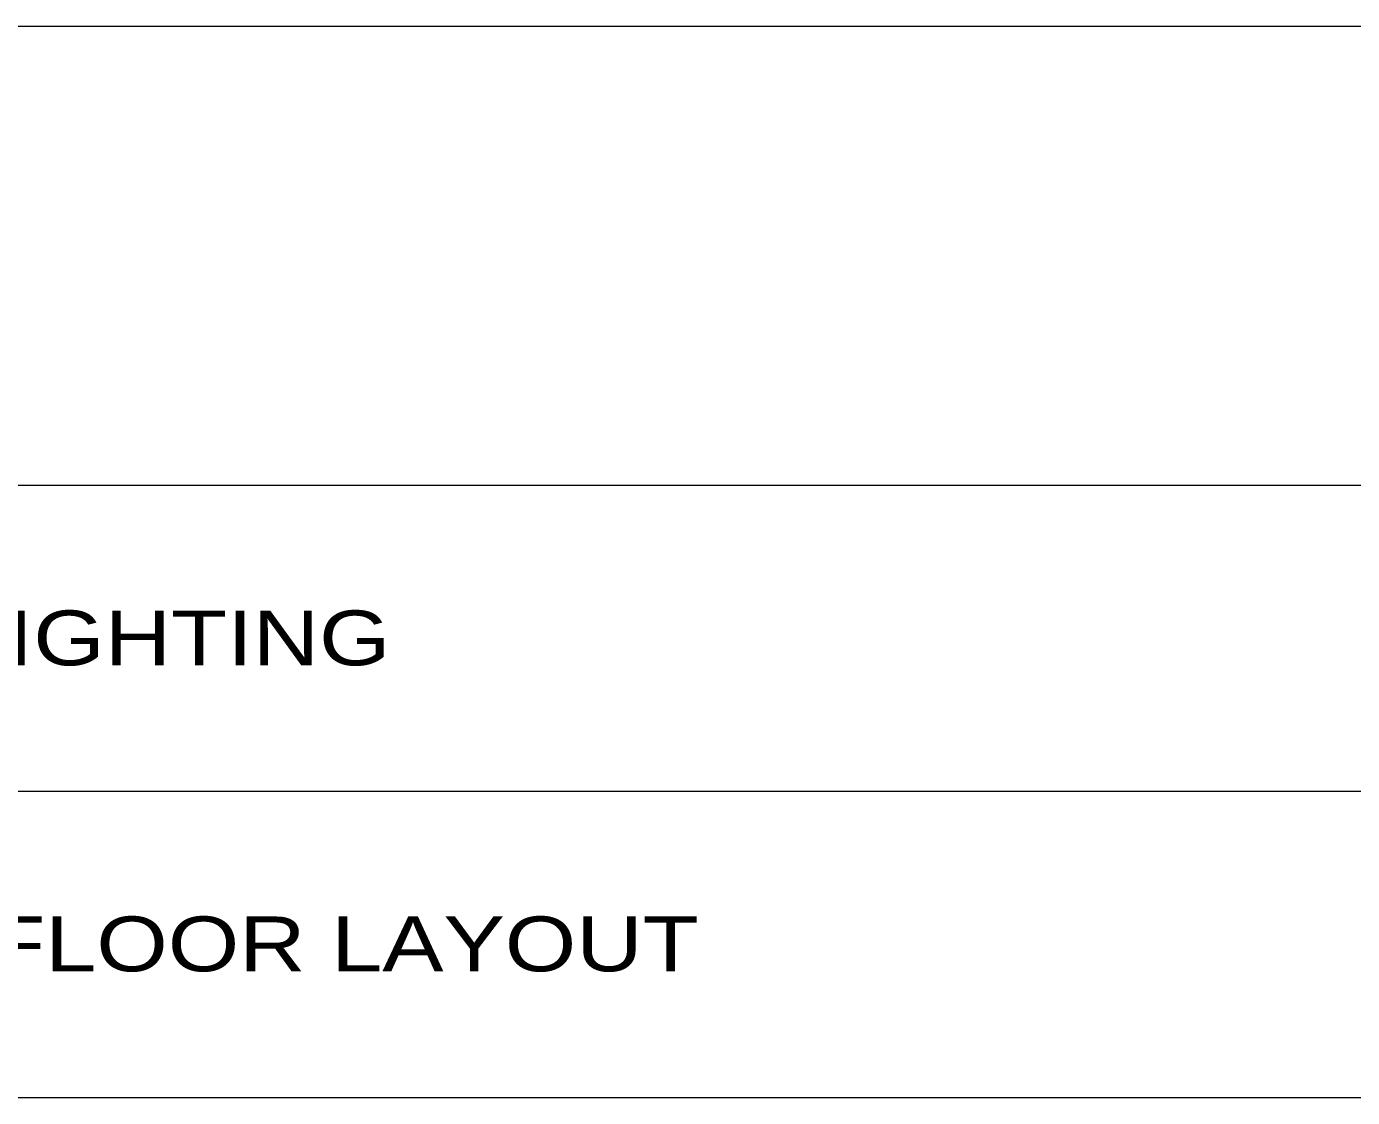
# Model space of a CAD drawing. Extents: x -234346 to 58427, y -132654 to -82394.
# Drawn here: x -38448 to -28752, y -132320 to -124494 of the extents above; entities that cross this region are included whole.
import ezdxf

# ---------------------------------------------------------------- set-up
doc = ezdxf.new("R2010")
doc.units = 0
doc.header["$LTSCALE"] = 8
doc.layers.add('Frame', color=9, linetype='Continuous', lineweight=9)
doc.styles.add('MARI3', font='arial.ttf', dxfattribs={"width": 1.2})

msp = doc.modelspace()

# ---------------------------------------------------------------- linework, layer by layer
at = {"layer": 'Frame'}
for p, q in [((-14600.9, -124494.3), (-84187.9, -124494.3)), ((-14600.9, -127848.1), (-84187.9, -127848.1)), ((-14600.9, -130084), (-42435.7, -130084)), ((-84187.9, -132319.9, 0.4), (-14600.9, -132319.9, 0.4))]:
    msp.add_line(p, q, dxfattribs=at)

# ---------------------------------------------------------------- texts
at = {"layer": 'Frame', "style": 'MARI3', "width": 1.2}
for s, p in [('FIRE FIGHTING', (-40712.4, -129162.3, 0.3)), ('FIRST FLOOR LAYOUT', (-40848.4, -131398.2, 0))]:
    msp.add_text(s, height=400.787, dxfattribs=at).set_placement(p)

doc.saveas('drawing.dxf')
